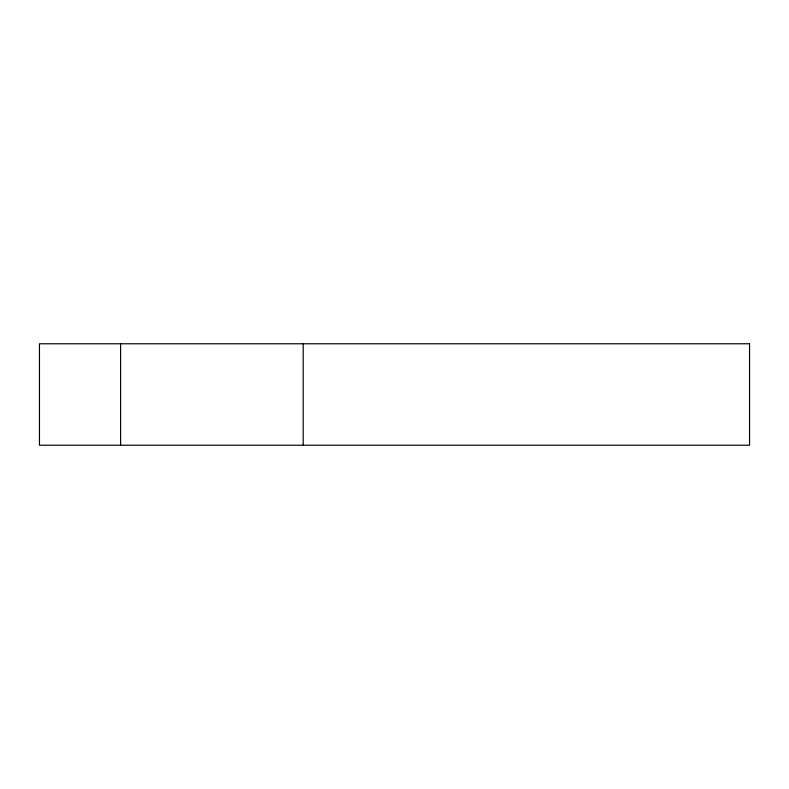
<?xml version="1.0" encoding="UTF-8"?>
<svg xmlns="http://www.w3.org/2000/svg" width="789" height="789" viewBox="0 0 789 789"><rect width="100%" height="100%" fill="white"/><g stroke="black" fill="none" stroke-linecap="round" stroke-linejoin="round"><path stroke-width="1.18" d="M303.203 343.777L303.203 445.223M120.609 343.777L120.609 445.223M749.55 343.777L39.45 343.777L39.45 445.223L749.55 445.223L749.55 343.777"/></g></svg>
